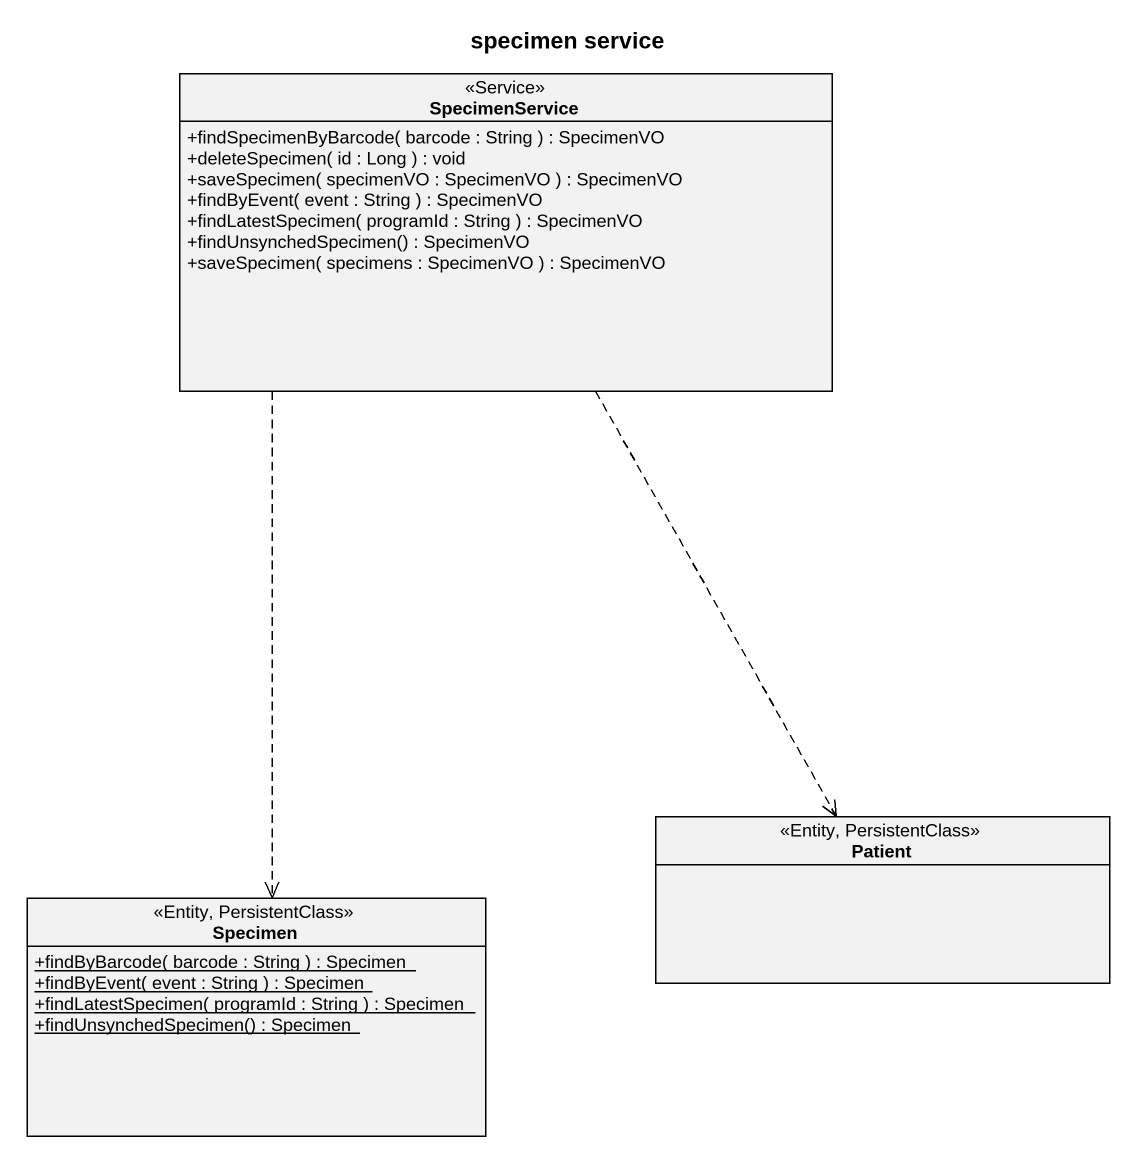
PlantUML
@startuml
title specimen service
hide circle
hide empty members
skinparam classAttributeIconSize 0
class SpecimenService <<Service>> {
  +findSpecimenByBarcode( barcode : String ) : SpecimenVO
  +deleteSpecimen( id : Long ) : void
  +saveSpecimen( specimenVO : SpecimenVO ) : SpecimenVO
  +findByEvent( event : String ) : SpecimenVO
  +findLatestSpecimen( programId : String ) : SpecimenVO
  +findUnsynchedSpecimen() : SpecimenVO
  +saveSpecimen( specimens : SpecimenVO ) : SpecimenVO
}
class Patient <<Entity, PersistentClass>>
class Specimen <<Entity, PersistentClass>> {
  {static} +findByBarcode( barcode : String ) : Specimen
  {static} +findByEvent( event : String ) : Specimen
  {static} +findLatestSpecimen( programId : String ) : Specimen
  {static} +findUnsynchedSpecimen() : Specimen
}
SpecimenService ..> Patient
SpecimenService ..> Specimen
@enduml
